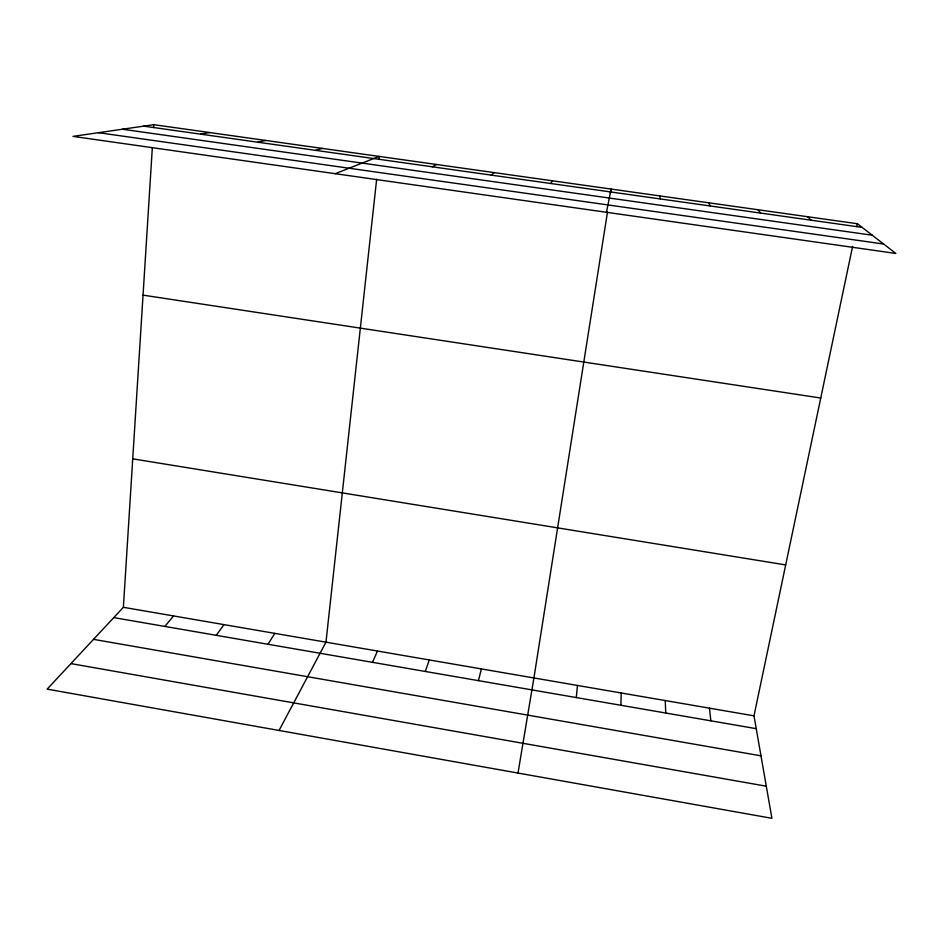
<?xml version="1.0" encoding="UTF-8"?>
<svg xmlns="http://www.w3.org/2000/svg" width="943" height="943" viewBox="0 0 943 943"><rect width="100%" height="100%" fill="white"/><g stroke="black" fill="none" stroke-linecap="round" stroke-linejoin="round"><path stroke-width="1.41" d="M620.895 705.27L621.213 692.987M852.602 246.406L753.987 715.831L771.916 818.312L47.15 689.133L123.38 607.304L152.318 147.945M153.603 127.588L153.792 124.688L857.364 223.727L895.85 253.455L72.976 136.381L153.792 124.688M576.279 697.561L577.446 685.455M376.646 179.276L325.972 642.171L279.045 730.471M378.838 159.273L379.145 156.408L335.189 173.689M607.481 212.116L533.915 677.958L517.99 773.06M610.439 193.386L611.123 189.072L606.443 212.281M856.774 226.568L857.364 223.727M478.419 680.646L481.413 668.929M425.281 671.451L429.265 659.947M372.509 662.328L377.448 651.035M267.989 644.269L274.826 633.366M550.677 183.496L552.492 180.808M216.242 635.323L224.021 624.62M164.848 626.435L173.536 615.932M491.244 175.115L494.297 172.616M432.259 166.805L436.515 164.483M315.587 150.361L322.2 148.393M257.887 142.228L265.655 140.436M200.611 134.154L209.523 132.527M143.76 126.138L862.114 227.393M122.437 129.226L872.228 235.208M98.473 132.692L883.65 244.025M143.053 295.135L820.752 398.029M132.727 458.84L785.684 564.916M123.38 607.304L753.987 715.831M113.785 617.606L756.227 728.668M93.522 639.354L760.977 755.826M70.937 663.601L766.294 786.203M807.514 216.713L811.169 220.214M757.972 209.735L760.541 213.083M708.723 202.804L710.232 205.987M659.782 195.92L660.241 198.938M709.478 708.169L710.857 720.829M665.228 700.555L665.746 713.026"/></g></svg>
